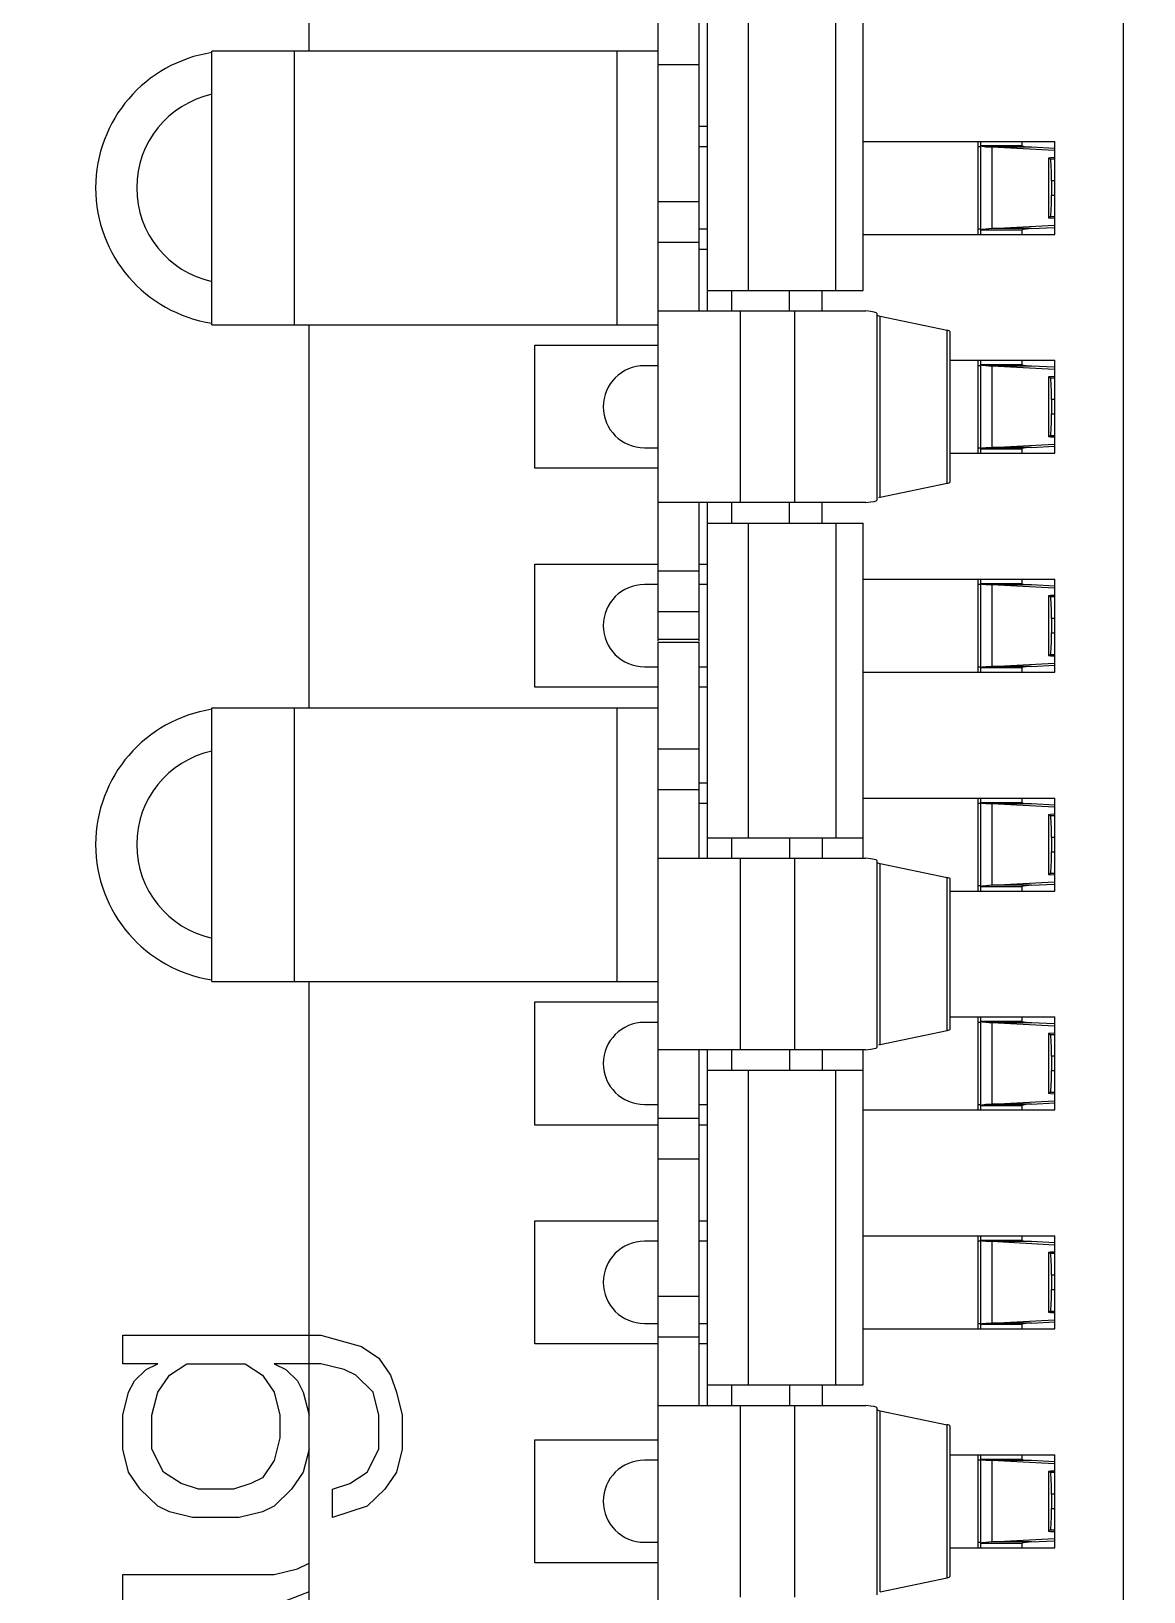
# Model space of a CAD drawing. Header units: millimetres. Extents: x 0 to 841, y 0 to 594.
# Drawn here: x 359.18 to 363.25, y 386.28 to 391.99 of the extents above; entities that cross this region are included whole.
import ezdxf

# ---------------------------------------------------------------- set-up
doc = ezdxf.new("R2010")
doc.units = ezdxf.units.MM
doc.header["$LTSCALE"] = 46.255
doc.layers.get('0').update_dxf_attribs({"linetype": 'CONTINUOUS'})
doc.layers.add('ASSEM_MEM', color=7, linetype='CONTINUOUS')
doc.layers.add('DETAIL', color=7, linetype='CONTINUOUS')
doc.styles.get("Standard").update_dxf_attribs({"font": 'txt', "width": 0.8})
doc.dimstyles.get("Standard").update_dxf_attribs({"dimtxt": 3, "dimasz": 2.1, "dimexe": 2, "dimexo": 1, "dimtad": 1, "dimzin": 0, "dimdsep": 46, "dimtxsty": 'STANDARD', "dimblk": '_FILLED', "dimblk1": '_FILLED', "dimblk2": '_FILLED', "dimcen": 0.09, "dimazin": 0, "dimtol": 1, "dimtp": 0.01, "dimtm": 0.01, "dimtfac": 1, "dimtofl": 0, "dimtmove": 0, "dimatfit": 3, "dimldrblk": '_FILLED', "dimfxl": 1, "dimtolj": 1, "dimtzin": 0, "dimarcsym": 0})

# ---------------------------------------------------------------- blocks, each defined once
blk = doc.blocks.new('_FILLED')
at = {"color": 0, "linetype": 'BYBLOCK'}
blk.add_solid([(0, 0), (-1, 0.1667), (-1, -0.1667)], dxfattribs=at)

msp = doc.modelspace()

# ---------------------------------------------------------------- linework, layer by layer
at = {"layer": 'ASSEM_MEM', "color": 7, "linetype": 'CONTINUOUS'}
for p, q in [((360.1997, 391.9149), (360.1997, 398.8649)), ((361.4747, 389.7577), (361.4747, 396.6649)), ((363.1747, 394.3449), (363.1747, 385.9149)), ((361.6247, 390.9649), (361.6247, 392.2649)), ((361.6547, 392.2649), (361.6547, 390.9649)), ((362.2247, 391.0399), (362.2247, 392.2649)), ((361.8047, 391.0399), (361.8047, 392.1899)), ((362.1247, 391.0399), (362.1247, 392.1899)), ((361.4747, 391.9149), (359.8447, 391.9149)), ((359.8447, 390.9149), (359.8447, 391.9149)), ((360.1447, 391.9149), (360.1447, 390.9149)), ((361.3247, 391.9149), (361.3247, 390.9149)), ((361.6247, 391.8649), (361.4747, 391.8649)), ((361.6247, 391.6399), (361.6547, 391.6399)), ((361.6547, 391.5649), (361.6247, 391.5649)), ((362.2247, 391.5849), (362.9247, 391.5849)), ((362.6447, 391.2449), (362.6447, 391.5849)), ((362.6547, 391.5649), (362.6447, 391.5649)), ((362.6547, 391.5691), (362.6547, 391.5849)), ((362.6547, 391.5691), (362.8047, 391.5691)), ((362.6547, 391.5682), (362.8047, 391.5682)), ((362.6547, 391.5682), (362.6591, 391.5667)), ((362.6547, 391.2616), (362.6547, 391.5682)), ((362.839, 391.5638), (362.6941, 391.5638)), ((362.9228, 391.5513), (362.6941, 391.5638)), ((362.6941, 391.5638), (362.6941, 391.266)), ((362.8047, 391.5691), (362.8047, 391.5849)), ((362.9233, 391.5592), (362.839, 391.5638)), ((362.9247, 391.2449), (362.9247, 391.5849)), ((362.901, 391.5238), (362.9013, 391.5236)), ((362.901, 391.5238), (362.901, 391.306)), ((362.9092, 391.5211), (362.9013, 391.5236)), ((362.9013, 391.5236), (362.9013, 391.3062)), ((362.9092, 391.5211), (362.9247, 391.5211)), ((362.9247, 391.4411), (362.9128, 391.4411)), ((362.9128, 391.4411), (362.9128, 391.3886)), ((362.9128, 391.3886), (362.9247, 391.3886)), ((361.4747, 391.3649), (361.6247, 391.3649)), ((361.6247, 391.2649), (361.6547, 391.2649)), ((362.6447, 391.2649), (362.6547, 391.2649)), ((362.6547, 391.2616), (362.8047, 391.2616)), ((362.8047, 391.2607), (362.6547, 391.2607)), ((362.6547, 391.2449), (362.6547, 391.2607)), ((362.6941, 391.266), (362.9228, 391.2784)), ((362.839, 391.266), (362.6941, 391.266)), ((362.8047, 391.2449), (362.8047, 391.2607)), ((362.839, 391.266), (362.9233, 391.2706)), ((362.9013, 391.3062), (362.901, 391.3059)), ((362.9092, 391.3086), (362.9013, 391.3062)), ((362.9247, 391.3086), (362.9092, 391.3086)), ((361.6247, 391.2149), (361.4747, 391.2149)), ((362.2247, 391.2449), (362.9247, 391.2449)), ((361.6547, 391.1899), (361.6247, 391.1899)), ((361.6547, 391.0399), (362.2247, 391.0399)), ((361.7447, 390.9649), (361.7447, 391.0399)), ((361.9547, 390.9649), (361.9547, 391.0399)), ((362.0747, 390.9649), (362.0747, 391.0399)), ((359.8447, 390.9149), (361.4747, 390.9149)), ((360.1997, 389.5149), (360.1997, 390.9149)), ((361.4747, 390.9649), (362.2345, 390.9649)), ((361.7747, 390.9649), (361.7747, 390.2649)), ((361.9747, 390.2649), (361.9747, 390.9649)), ((362.2747, 390.9565), (362.2747, 390.2733)), ((362.2866, 390.9458), (362.5306, 390.8947)), ((362.2866, 390.284), (362.2866, 390.9458)), ((362.5306, 390.3351), (362.5306, 390.8947)), ((362.5408, 390.8904), (362.5408, 390.3394)), ((361.0247, 390.8399), (361.4747, 390.8399)), ((361.0247, 390.3899), (361.0247, 390.8399)), ((361.4747, 390.7649), (361.4247, 390.7649)), ((362.5408, 390.7849), (362.9247, 390.7849)), ((362.6447, 390.4449), (362.6447, 390.7849)), ((362.6547, 390.7649), (362.6447, 390.7649)), ((362.6547, 390.7691), (362.6547, 390.7849)), ((362.6547, 390.7691), (362.8047, 390.7691)), ((362.6547, 390.7682), (362.8047, 390.7682)), ((362.6547, 390.7682), (362.6591, 390.7667)), ((362.6547, 390.4616), (362.6547, 390.7682)), ((362.839, 390.7638), (362.6941, 390.7638)), ((362.9228, 390.7513), (362.6941, 390.7638)), ((362.6941, 390.7638), (362.6941, 390.466)), ((362.8047, 390.7691), (362.8047, 390.7849)), ((362.9233, 390.7592), (362.839, 390.7638)), ((362.9247, 390.4449), (362.9247, 390.7849)), ((362.901, 390.7238), (362.9013, 390.7236)), ((362.901, 390.7238), (362.901, 390.506)), ((362.9092, 390.7211), (362.9013, 390.7236)), ((362.9013, 390.7236), (362.9013, 390.5062)), ((362.9092, 390.7211), (362.9247, 390.7211)), ((362.9247, 390.6411), (362.9128, 390.6411)), ((362.9128, 390.6411), (362.9128, 390.5886)), ((362.9128, 390.5886), (362.9247, 390.5886)), ((361.4247, 390.4649), (361.4747, 390.4649)), ((362.6447, 390.4649), (362.6547, 390.4649)), ((362.6547, 390.4616), (362.8047, 390.4616)), ((362.8047, 390.4607), (362.6547, 390.4607)), ((362.6547, 390.4449), (362.6547, 390.4607)), ((362.6941, 390.466), (362.9228, 390.4784)), ((362.839, 390.466), (362.6941, 390.466)), ((362.8047, 390.4449), (362.8047, 390.4607)), ((362.839, 390.466), (362.9233, 390.4706)), ((362.9013, 390.5062), (362.901, 390.5059)), ((362.9092, 390.5086), (362.9013, 390.5062)), ((362.9247, 390.5086), (362.9092, 390.5086)), ((362.5408, 390.4449), (362.9247, 390.4449)), ((361.4747, 390.3899), (361.0247, 390.3899)), ((362.2866, 390.284), (362.5306, 390.3351)), ((362.2345, 390.2649), (361.4747, 390.2649)), ((361.6247, 389.7577), (361.6247, 390.2649)), ((361.6547, 390.2649), (361.6547, 388.9649)), ((361.7447, 390.1899), (361.7447, 390.2649)), ((361.9547, 390.1899), (361.9547, 390.2649)), ((362.0747, 390.1899), (362.0747, 390.2649)), ((361.6547, 390.1899), (362.2247, 390.1899)), ((361.8047, 389.0399), (361.8047, 390.1899)), ((362.1247, 390.1899), (362.1247, 389.0399)), ((362.2247, 388.9649), (362.2247, 390.1899)), ((361.0247, 390.0399), (361.4747, 390.0399)), ((361.0247, 389.5899), (361.0247, 390.0399)), ((361.4747, 390.0149), (361.6247, 390.0149)), ((361.6247, 390.0399), (361.6547, 390.0399)), ((361.4747, 389.9649), (361.4247, 389.9649)), ((361.6547, 389.9649), (361.6247, 389.9649)), ((362.2247, 389.9849), (362.9247, 389.9849)), ((362.6447, 389.6449), (362.6447, 389.9849)), ((362.6547, 389.9649), (362.6447, 389.9649)), ((362.6547, 389.9691), (362.6547, 389.9849)), ((362.6547, 389.9691), (362.8047, 389.9691)), ((362.6547, 389.9682), (362.8047, 389.9682)), ((362.6547, 389.9682), (362.6591, 389.9667)), ((362.6547, 389.6616), (362.6547, 389.9682)), ((362.839, 389.9638), (362.6941, 389.9638)), ((362.9228, 389.9513), (362.6941, 389.9638)), ((362.6941, 389.9638), (362.6941, 389.666)), ((362.8047, 389.9691), (362.8047, 389.9849)), ((362.9233, 389.9592), (362.839, 389.9638)), ((362.9247, 389.6449), (362.9247, 389.9849)), ((362.901, 389.9238), (362.9013, 389.9236)), ((362.901, 389.9238), (362.901, 389.706)), ((362.9092, 389.9211), (362.9013, 389.9236)), ((362.9013, 389.9236), (362.9013, 389.7062)), ((362.9092, 389.9211), (362.9247, 389.9211)), ((361.6247, 389.8649), (361.4747, 389.8649)), ((362.9247, 389.8411), (362.9128, 389.8411)), ((362.9128, 389.8411), (362.9128, 389.7886)), ((362.9128, 389.7886), (362.9247, 389.7886)), ((361.6247, 389.7649), (361.4747, 389.7649)), ((361.4747, 389.7549), (361.6247, 389.7549)), ((361.4747, 384.1649), (361.4747, 389.7549)), ((361.6247, 388.9649), (361.6247, 389.7549)), ((361.4247, 389.6649), (361.4747, 389.6649)), ((361.6247, 389.6649), (361.6547, 389.6649)), ((362.6447, 389.6649), (362.6547, 389.6649)), ((362.6547, 389.6616), (362.8047, 389.6616)), ((362.8047, 389.6607), (362.6547, 389.6607)), ((362.6547, 389.6449), (362.6547, 389.6607)), ((362.6941, 389.666), (362.9228, 389.6784)), ((362.839, 389.666), (362.6941, 389.666)), ((362.8047, 389.6449), (362.8047, 389.6607)), ((362.839, 389.666), (362.9233, 389.6706)), ((362.9013, 389.7062), (362.901, 389.7059)), ((362.9092, 389.7086), (362.9013, 389.7062)), ((362.9247, 389.7086), (362.9092, 389.7086)), ((362.2247, 389.6449), (362.9247, 389.6449)), ((361.4747, 389.5899), (361.0247, 389.5899)), ((361.6547, 389.5899), (361.6247, 389.5899)), ((359.8447, 389.5149), (361.4747, 389.5149)), ((359.8447, 388.5149), (359.8447, 389.5149)), ((360.1447, 389.5149), (360.1447, 388.5149)), ((361.3247, 389.5149), (361.3247, 388.5149)), ((361.4747, 389.3649), (361.6247, 389.3649)), ((361.6247, 389.2149), (361.4747, 389.2149)), ((361.6247, 389.2399), (361.6547, 389.2399)), ((361.6547, 389.1649), (361.6247, 389.1649)), ((362.2247, 389.1849), (362.9247, 389.1849)), ((362.6447, 388.8449), (362.6447, 389.1849)), ((362.6547, 389.1649), (362.6447, 389.1649)), ((362.6547, 389.1691), (362.6547, 389.1849)), ((362.6547, 389.1691), (362.8047, 389.1691)), ((362.6547, 389.1682), (362.8047, 389.1682)), ((362.6547, 389.1682), (362.6591, 389.1667)), ((362.6547, 388.8616), (362.6547, 389.1682)), ((362.839, 389.1638), (362.6941, 389.1638)), ((362.9228, 389.1513), (362.6941, 389.1638)), ((362.6941, 389.1638), (362.6941, 388.866)), ((362.8047, 389.1691), (362.8047, 389.1849)), ((362.9233, 389.1592), (362.839, 389.1638)), ((362.9247, 388.8449), (362.9247, 389.1849)), ((362.901, 389.1238), (362.9013, 389.1236)), ((362.901, 389.1238), (362.901, 388.906)), ((362.9092, 389.1211), (362.9013, 389.1236)), ((362.9013, 389.1236), (362.9013, 388.9062)), ((362.9092, 389.1211), (362.9247, 389.1211)), ((361.6547, 389.0399), (362.2247, 389.0399)), ((361.7447, 388.9649), (361.7447, 389.0399)), ((361.9547, 389.0399), (361.9547, 388.9649)), ((362.0747, 389.0399), (362.0747, 388.9649)), ((362.9247, 389.0411), (362.9128, 389.0411)), ((362.9128, 389.0411), (362.9128, 388.9886)), ((362.9128, 388.9886), (362.9247, 388.9886)), ((361.4747, 388.9649), (362.2345, 388.9649)), ((361.7747, 388.9649), (361.7747, 388.2649)), ((361.9747, 388.2649), (361.9747, 388.9649)), ((362.2747, 388.9565), (362.2747, 388.2733)), ((362.2866, 388.9458), (362.5306, 388.8947)), ((362.2866, 388.284), (362.2866, 388.9458)), ((362.5306, 388.3351), (362.5306, 388.8947)), ((362.5408, 388.8904), (362.5408, 388.3394)), ((362.6447, 388.8649), (362.6547, 388.8649)), ((362.6547, 388.8616), (362.8047, 388.8616)), ((362.8047, 388.8607), (362.6547, 388.8607)), ((362.6547, 388.8449), (362.6547, 388.8607)), ((362.6941, 388.866), (362.9228, 388.8784)), ((362.839, 388.866), (362.6941, 388.866)), ((362.8047, 388.8449), (362.8047, 388.8607)), ((362.839, 388.866), (362.9233, 388.8706)), ((362.9013, 388.9062), (362.901, 388.9059)), ((362.9092, 388.9086), (362.9013, 388.9062)), ((362.9247, 388.9086), (362.9092, 388.9086)), ((362.5408, 388.8449), (362.9247, 388.8449)), ((359.8447, 388.5149), (361.4747, 388.5149)), ((360.1997, 381.9649), (360.1997, 388.5149)), ((361.0247, 388.4399), (361.4747, 388.4399)), ((361.0247, 387.9899), (361.0247, 388.4399)), ((361.4747, 388.3649), (361.4247, 388.3649)), ((362.5408, 388.3849), (362.9247, 388.3849)), ((362.6447, 388.0449), (362.6447, 388.3849)), ((362.6547, 388.3649), (362.6447, 388.3649)), ((362.6547, 388.3691), (362.6547, 388.3849)), ((362.6547, 388.3691), (362.8047, 388.3691)), ((362.6547, 388.3682), (362.8047, 388.3682)), ((362.6547, 388.3682), (362.6591, 388.3667)), ((362.6547, 388.0616), (362.6547, 388.3682)), ((362.839, 388.3638), (362.6941, 388.3638)), ((362.9228, 388.3513), (362.6941, 388.3638)), ((362.6941, 388.3638), (362.6941, 388.066)), ((362.8047, 388.3691), (362.8047, 388.3849)), ((362.9233, 388.3592), (362.839, 388.3638)), ((362.9247, 388.0449), (362.9247, 388.3849)), ((362.2866, 388.284), (362.5306, 388.3351)), ((362.901, 388.3238), (362.9013, 388.3236)), ((362.901, 388.3238), (362.901, 388.106)), ((362.9092, 388.3211), (362.9013, 388.3236)), ((362.9013, 388.3236), (362.9013, 388.1062)), ((362.9092, 388.3211), (362.9247, 388.3211)), ((362.2345, 388.2649), (361.4747, 388.2649)), ((361.6247, 386.9649), (361.6247, 388.2649)), ((361.6547, 388.2649), (361.6547, 386.9649)), ((361.7447, 388.1899), (361.7447, 388.2649)), ((361.9547, 388.2649), (361.9547, 388.1899)), ((362.0747, 388.2649), (362.0747, 388.1899)), ((362.2247, 387.0399), (362.2247, 388.2649)), ((362.9247, 388.2411), (362.9128, 388.2411)), ((362.9128, 388.2411), (362.9128, 388.1886)), ((361.6547, 388.1899), (362.2247, 388.1899)), ((361.8047, 387.0399), (361.8047, 388.1899)), ((362.1247, 387.0399), (362.1247, 388.1899)), ((362.9128, 388.1886), (362.9247, 388.1886)), ((361.4247, 388.0649), (361.4747, 388.0649)), ((361.6247, 388.0649), (361.6547, 388.0649)), ((362.6447, 388.0649), (362.6547, 388.0649)), ((362.6547, 388.0616), (362.8047, 388.0616)), ((362.8047, 388.0607), (362.6547, 388.0607)), ((362.6547, 388.0449), (362.6547, 388.0607)), ((362.6941, 388.066), (362.9228, 388.0784)), ((362.839, 388.066), (362.6941, 388.066)), ((362.8047, 388.0449), (362.8047, 388.0607)), ((362.839, 388.066), (362.9233, 388.0706)), ((362.9013, 388.1062), (362.901, 388.1059)), ((362.9092, 388.1086), (362.9013, 388.1062)), ((362.9247, 388.1086), (362.9092, 388.1086)), ((361.4747, 388.0149), (361.6247, 388.0149)), ((362.2247, 388.0449), (362.9247, 388.0449)), ((361.4747, 387.9899), (361.0247, 387.9899)), ((361.6547, 387.9899), (361.6247, 387.9899)), ((361.6247, 387.8649), (361.4747, 387.8649)), ((361.0247, 387.6399), (361.4747, 387.6399)), ((361.0247, 387.1899), (361.0247, 387.6399)), ((361.6247, 387.6399), (361.6547, 387.6399)), ((361.4747, 387.5649), (361.4247, 387.5649)), ((361.6547, 387.5649), (361.6247, 387.5649)), ((362.2247, 387.5849), (362.9247, 387.5849)), ((362.6447, 387.2449), (362.6447, 387.5849)), ((362.6547, 387.5649), (362.6447, 387.5649)), ((362.6547, 387.5691), (362.6547, 387.5849)), ((362.6547, 387.5691), (362.8047, 387.5691)), ((362.6547, 387.5682), (362.8047, 387.5682)), ((362.6547, 387.5682), (362.6591, 387.5667)), ((362.6547, 387.2616), (362.6547, 387.5682)), ((362.839, 387.5638), (362.6941, 387.5638)), ((362.9228, 387.5513), (362.6941, 387.5638)), ((362.6941, 387.5638), (362.6941, 387.266)), ((362.8047, 387.5691), (362.8047, 387.5849)), ((362.9233, 387.5592), (362.839, 387.5638)), ((362.9247, 387.2449), (362.9247, 387.5849)), ((362.901, 387.5238), (362.9013, 387.5236)), ((362.901, 387.5238), (362.901, 387.306)), ((362.9092, 387.5211), (362.9013, 387.5236)), ((362.9013, 387.5236), (362.9013, 387.3062)), ((362.9092, 387.5211), (362.9247, 387.5211)), ((362.9247, 387.4411), (362.9128, 387.4411)), ((362.9128, 387.4411), (362.9128, 387.3886)), ((362.9128, 387.3886), (362.9247, 387.3886)), ((361.4747, 387.3649), (361.6247, 387.3649)), ((361.4247, 387.2649), (361.4747, 387.2649)), ((361.6247, 387.2649), (361.6547, 387.2649)), ((362.6447, 387.2649), (362.6547, 387.2649)), ((362.6547, 387.2616), (362.8047, 387.2616)), ((362.6941, 387.266), (362.9228, 387.2784)), ((362.839, 387.266), (362.6941, 387.266)), ((362.839, 387.266), (362.9233, 387.2706)), ((362.9013, 387.3062), (362.901, 387.3059)), ((362.9092, 387.3086), (362.9013, 387.3062)), ((362.9247, 387.3086), (362.9092, 387.3086)), ((361.6247, 387.2149), (361.4747, 387.2149)), ((362.2247, 387.2449), (362.9247, 387.2449)), ((362.8047, 387.2607), (362.6547, 387.2607)), ((362.6547, 387.2449), (362.6547, 387.2607)), ((362.8047, 387.2449), (362.8047, 387.2607)), ((361.4747, 387.1899), (361.0247, 387.1899)), ((361.6547, 387.1899), (361.6247, 387.1899)), ((361.6547, 387.0399), (362.2247, 387.0399)), ((361.7447, 386.9649), (361.7447, 387.0399)), ((361.9547, 387.0399), (361.9547, 386.9649)), ((362.0747, 387.0399), (362.0747, 386.9649)), ((361.4747, 386.9649), (362.2345, 386.9649)), ((361.7747, 386.9649), (361.7747, 386.2649)), ((361.9747, 386.2649), (361.9747, 386.9649)), ((362.2747, 386.9565), (362.2747, 386.2733)), ((362.2866, 386.9458), (362.5306, 386.8947)), ((362.2866, 386.284), (362.2866, 386.9458)), ((362.5306, 386.3351), (362.5306, 386.8947)), ((362.5408, 386.8904), (362.5408, 386.3394)), ((361.0247, 386.8399), (361.4747, 386.8399)), ((361.0247, 386.3899), (361.0247, 386.8399)), ((361.4747, 386.7649), (361.4247, 386.7649)), ((362.5408, 386.7849), (362.9247, 386.7849)), ((362.6447, 386.4449), (362.6447, 386.7849)), ((362.6547, 386.7649), (362.6447, 386.7649)), ((362.6547, 386.7691), (362.6547, 386.7849)), ((362.6547, 386.7691), (362.8047, 386.7691)), ((362.6547, 386.7682), (362.8047, 386.7682)), ((362.6547, 386.7682), (362.6591, 386.7667)), ((362.6547, 386.4616), (362.6547, 386.7682)), ((362.839, 386.7638), (362.6941, 386.7638)), ((362.9228, 386.7513), (362.6941, 386.7638)), ((362.6941, 386.7638), (362.6941, 386.466)), ((362.8047, 386.7691), (362.8047, 386.7849)), ((362.9233, 386.7592), (362.839, 386.7638)), ((362.9247, 386.4449), (362.9247, 386.7849)), ((362.901, 386.7238), (362.9013, 386.7236)), ((362.901, 386.7238), (362.901, 386.506)), ((362.9092, 386.7211), (362.9013, 386.7236)), ((362.9013, 386.7236), (362.9013, 386.5062)), ((362.9092, 386.7211), (362.9247, 386.7211)), ((362.9247, 386.6411), (362.9128, 386.6411)), ((362.9128, 386.6411), (362.9128, 386.5886)), ((362.9128, 386.5886), (362.9247, 386.5886)), ((361.4247, 386.4649), (361.4747, 386.4649)), ((362.6447, 386.4649), (362.6547, 386.4649)), ((362.6941, 386.466), (362.9228, 386.4784)), ((362.839, 386.466), (362.6941, 386.466)), ((362.839, 386.466), (362.9233, 386.4706)), ((362.9013, 386.5062), (362.901, 386.5059)), ((362.9092, 386.5086), (362.9013, 386.5062)), ((362.9247, 386.5086), (362.9092, 386.5086)), ((362.5408, 386.4449), (362.9247, 386.4449)), ((362.6547, 386.4616), (362.8047, 386.4616)), ((362.8047, 386.4607), (362.6547, 386.4607)), ((362.6547, 386.4449), (362.6547, 386.4607)), ((362.8047, 386.4449), (362.8047, 386.4607)), ((361.4747, 386.3899), (361.0247, 386.3899)), ((362.2866, 386.284), (362.5306, 386.3351))]:
    msp.add_line(p, q, dxfattribs=at)
at = {"layer": 'ASSEM_MEM', "color": 40, "linetype": 'CONTINUOUS'}
for p, q in [((359.5188, 387.2217), (360.2422, 387.2217)), ((359.5188, 387.1175), (359.5188, 387.2217)), ((360.2422, 387.2217), (360.3911, 387.18)), ((360.3911, 387.18), (360.455, 387.1384)), ((359.6465, 387.1175), (359.5188, 387.1175)), ((359.5614, 387.055), (359.6039, 387.0967)), ((359.6039, 387.0967), (359.6465, 387.1175)), ((359.689, 387.0759), (359.7528, 387.1175)), ((359.7528, 387.1175), (359.9656, 387.1175)), ((359.9656, 387.1175), (360.0294, 387.0759)), ((360.2422, 387.1175), (360.072, 387.1175)), ((360.072, 387.1175), (360.1145, 387.0967)), ((360.1145, 387.0967), (360.1571, 387.055)), ((360.3273, 387.0967), (360.2422, 387.1175)), ((360.3699, 387.0759), (360.3273, 387.0967)), ((360.455, 387.1384), (360.4975, 387.0759)), ((359.5401, 387.0134), (359.5614, 387.055)), ((359.6465, 387.0134), (359.689, 387.0759)), ((360.0294, 387.0759), (360.072, 387.0134)), ((360.1571, 387.055), (360.1784, 387.0134)), ((360.4337, 387.0134), (360.3699, 387.0759)), ((360.4975, 387.0759), (360.5188, 387.0134)), ((359.5188, 386.93), (359.5401, 387.0134)), ((359.6252, 386.93), (359.6465, 387.0134)), ((360.072, 387.0134), (360.0933, 386.93)), ((360.1784, 387.0134), (360.1997, 386.93)), ((360.455, 386.93), (360.4337, 387.0134)), ((360.5188, 387.0134), (360.5401, 386.93)), ((359.5188, 386.805), (359.5188, 386.93)), ((359.6252, 386.805), (359.6252, 386.93)), ((360.0933, 386.93), (360.0933, 386.8467)), ((360.455, 386.805), (360.455, 386.93)), ((360.5401, 386.93), (360.5401, 386.805)), ((359.5401, 386.7217), (359.5188, 386.805)), ((359.6677, 386.7217), (359.6252, 386.805)), ((360.0933, 386.8467), (360.072, 386.7634)), ((360.1997, 386.805), (360.1784, 386.7217)), ((360.4124, 386.7217), (360.455, 386.805)), ((360.5401, 386.805), (360.5188, 386.7217)), ((360.072, 386.7634), (360.0294, 386.7009)), ((359.5826, 386.6592), (359.5401, 386.7217)), ((359.7316, 386.68), (359.6677, 386.7217)), ((360.0294, 386.7009), (359.9869, 386.68)), ((360.1784, 386.7217), (360.1358, 386.6592)), ((360.3486, 386.68), (360.4124, 386.7217)), ((360.5188, 386.7217), (360.4763, 386.6592)), ((359.6465, 386.5967), (359.5826, 386.6592)), ((359.7954, 386.6592), (359.7316, 386.68)), ((359.9231, 386.6592), (359.7954, 386.6592)), ((359.9869, 386.68), (359.9231, 386.6592)), ((360.1358, 386.6592), (360.072, 386.5967)), ((360.2848, 386.6592), (360.3486, 386.68)), ((360.2848, 386.555), (360.2848, 386.6592)), ((360.4763, 386.6592), (360.4124, 386.5967)), ((359.689, 386.5759), (359.6465, 386.5967)), ((360.072, 386.5967), (360.0294, 386.5759)), ((360.4124, 386.5967), (360.2848, 386.555)), ((359.7741, 386.555), (359.689, 386.5759)), ((359.9443, 386.555), (359.7741, 386.555)), ((360.0294, 386.5759), (359.9443, 386.555)), ((360.072, 386.3467), (360.1571, 386.3675)), ((360.1571, 386.3675), (360.1997, 386.3884)), ((359.5188, 386.3467), (360.072, 386.3467)), ((359.5188, 386.2425), (359.5188, 386.3467)), ((360.1997, 386.2842), (360.0933, 386.2425))]:
    msp.add_line(p, q, dxfattribs=at)
at = {"layer": 'ASSEM_MEM', "color": 7, "linetype": 'CONTINUOUS'}
for points in [[(362.6591, 391.5667), (362.6722, 391.5653), (362.6941, 391.5638)], [(362.8047, 391.5682), (362.8085, 391.5667), (362.8199, 391.5653), (362.839, 391.5638)], [(362.9247, 391.5254), (362.909, 391.5248), (362.901, 391.5238)], [(362.9128, 391.4411), (362.9126, 391.4712), (362.9118, 391.4973), (362.9106, 391.5148), (362.9092, 391.5211)], [(362.9092, 391.3086), (362.9106, 391.315), (362.9118, 391.3325), (362.9126, 391.3586), (362.9128, 391.3886)], [(362.6941, 391.266), (362.6722, 391.2645), (362.6591, 391.263), (362.6547, 391.2616)], [(362.839, 391.266), (362.8199, 391.2645), (362.8085, 391.263), (362.8047, 391.2616)], [(362.901, 391.3059), (362.909, 391.3049), (362.9247, 391.3044)], [(362.6591, 390.7667), (362.6722, 390.7653), (362.6941, 390.7638)], [(362.8047, 390.7682), (362.8085, 390.7667), (362.8199, 390.7653), (362.839, 390.7638)], [(362.9247, 390.7254), (362.909, 390.7248), (362.901, 390.7238)], [(362.9128, 390.6411), (362.9126, 390.6712), (362.9118, 390.6973), (362.9106, 390.7148), (362.9092, 390.7211)], [(362.9092, 390.5086), (362.9106, 390.515), (362.9118, 390.5325), (362.9126, 390.5586), (362.9128, 390.5886)], [(362.6941, 390.466), (362.6722, 390.4645), (362.6591, 390.463), (362.6547, 390.4616)], [(362.839, 390.466), (362.8199, 390.4645), (362.8085, 390.463), (362.8047, 390.4616)], [(362.901, 390.5059), (362.909, 390.5049), (362.9247, 390.5044)], [(362.6591, 389.9667), (362.6722, 389.9653), (362.6941, 389.9638)], [(362.8047, 389.9682), (362.8085, 389.9667), (362.8199, 389.9653), (362.839, 389.9638)], [(362.9247, 389.9254), (362.909, 389.9248), (362.901, 389.9238)], [(362.9128, 389.8411), (362.9126, 389.8712), (362.9118, 389.8973), (362.9106, 389.9148), (362.9092, 389.9211)], [(362.9092, 389.7086), (362.9106, 389.715), (362.9118, 389.7325), (362.9126, 389.7586), (362.9128, 389.7886)], [(362.6941, 389.666), (362.6722, 389.6645), (362.6591, 389.663), (362.6547, 389.6616)], [(362.839, 389.666), (362.8199, 389.6645), (362.8085, 389.663), (362.8047, 389.6616)], [(362.901, 389.7059), (362.909, 389.7049), (362.9247, 389.7044)], [(362.6591, 389.1667), (362.6722, 389.1653), (362.6941, 389.1638)], [(362.8047, 389.1682), (362.8085, 389.1667), (362.8199, 389.1653), (362.839, 389.1638)], [(362.9247, 389.1254), (362.909, 389.1248), (362.901, 389.1238)], [(362.9128, 389.0411), (362.9126, 389.0712), (362.9118, 389.0973), (362.9106, 389.1148), (362.9092, 389.1211)], [(362.9092, 388.9086), (362.9106, 388.915), (362.9118, 388.9325), (362.9126, 388.9586), (362.9128, 388.9886)], [(362.6941, 388.866), (362.6722, 388.8645), (362.6591, 388.863), (362.6547, 388.8616)], [(362.839, 388.866), (362.8199, 388.8645), (362.8085, 388.863), (362.8047, 388.8616)], [(362.901, 388.9059), (362.909, 388.9049), (362.9247, 388.9044)], [(362.6591, 388.3667), (362.6722, 388.3653), (362.6941, 388.3638)], [(362.8047, 388.3682), (362.8085, 388.3667), (362.8199, 388.3653), (362.839, 388.3638)], [(362.9247, 388.3254), (362.909, 388.3248), (362.901, 388.3238)], [(362.9128, 388.2411), (362.9126, 388.2712), (362.9118, 388.2973), (362.9106, 388.3148), (362.9092, 388.3211)], [(362.9092, 388.1086), (362.9106, 388.115), (362.9118, 388.1325), (362.9126, 388.1586), (362.9128, 388.1886)], [(362.6941, 388.066), (362.6722, 388.0645), (362.6591, 388.063), (362.6547, 388.0616)], [(362.839, 388.066), (362.8199, 388.0645), (362.8085, 388.063), (362.8047, 388.0616)], [(362.901, 388.1059), (362.909, 388.1049), (362.9247, 388.1044)], [(362.6591, 387.5667), (362.6722, 387.5653), (362.6941, 387.5638)], [(362.8047, 387.5682), (362.8085, 387.5667), (362.8199, 387.5653), (362.839, 387.5638)], [(362.9247, 387.5254), (362.909, 387.5248), (362.901, 387.5238)], [(362.9128, 387.4411), (362.9126, 387.4712), (362.9118, 387.4973), (362.9106, 387.5148), (362.9092, 387.5211)], [(362.9092, 387.3086), (362.9106, 387.315), (362.9118, 387.3325), (362.9126, 387.3586), (362.9128, 387.3886)], [(362.6941, 387.266), (362.6722, 387.2645), (362.6591, 387.263), (362.6547, 387.2616)], [(362.839, 387.266), (362.8199, 387.2645), (362.8085, 387.263), (362.8047, 387.2616)], [(362.901, 387.3059), (362.909, 387.3049), (362.9247, 387.3044)], [(362.6591, 386.7667), (362.6722, 386.7653), (362.6941, 386.7638)], [(362.8047, 386.7682), (362.8085, 386.7667), (362.8199, 386.7653), (362.839, 386.7638)], [(362.9247, 386.7254), (362.909, 386.7248), (362.901, 386.7238)], [(362.9128, 386.6411), (362.9126, 386.6712), (362.9118, 386.6973), (362.9106, 386.7148), (362.9092, 386.7211)], [(362.9092, 386.5086), (362.9106, 386.515), (362.9118, 386.5325), (362.9126, 386.5586), (362.9128, 386.5886)], [(362.6941, 386.466), (362.6722, 386.4645), (362.6591, 386.463), (362.6547, 386.4616)], [(362.839, 386.466), (362.8199, 386.4645), (362.8085, 386.463), (362.8047, 386.4616)], [(362.901, 386.5059), (362.909, 386.5049), (362.9247, 386.5044)]]:
    msp.add_lwpolyline(points, dxfattribs=at)
for centre, radius, start, end in [((359.9197, 391.4149), 0.5, 98.6287, 261.3713), ((359.9197, 391.4149), 0.35, 102.3751, 257.6249), ((361.4247, 390.6149), 0.15, 90, 270), ((361.4247, 389.8149), 0.15, 90, 270), ((359.9197, 389.0149), 0.5, 98.6287, 261.3713), ((359.9197, 389.0149), 0.35, 102.3751, 257.6249), ((361.4247, 388.2149), 0.15, 90, 270), ((361.4247, 387.4149), 0.15, 90, 270), ((361.4247, 386.6149), 0.15, 90, 270)]:
    msp.add_arc(centre, radius, start, end, dxfattribs=at)
for centre, major_axis, start_param, end_param in [((361.9747, 390.9565), (0.3, 0), 0, 0.523599), ((362.6247, 390.9509), (0.35, 0), -3.141593, -2.879793), ((362.2408, 390.8904), (0.3, 0), 0, 0.261799), ((362.6247, 390.2789), (0.35, 0), 2.879793, 2.966982), ((362.2408, 390.3394), (0.3, 0), -0.261799, 0), ((361.9747, 390.2733), (0.3, 0), -0.523599, 0), ((361.9747, 388.9565), (0.3, 0), 0, 0.523599), ((362.6247, 388.9509), (0.35, 0), 3.141593, 3.403392), ((362.2408, 388.8904), (0.3, 0), 0, 0.261799), ((362.2408, 388.3394), (0.3, 0), -0.261799, 0), ((361.9747, 388.2733), (0.3, 0), -0.523599, 0), ((362.6247, 388.2789), (0.35, 0), 2.879793, 2.966982), ((361.9747, 386.9565), (0.3, 0), 0, 0.523599), ((362.6247, 386.9509), (0.35, 0), -3.141593, -2.879793), ((362.2408, 386.8904), (0.3, 0), 0, 0.261799), ((362.2408, 386.3394), (0.3, 0), -0.261799, 0)]:
    msp.add_ellipse(centre, major_axis=major_axis, ratio=0.05608, start_param=start_param, end_param=end_param, dxfattribs=at)

# ---------------------------------------------------------------- leaders
at = {"layer": 'DETAIL', "color": 7, "linetype": 'CONTINUOUS'}
msp.add_leader([(351.1897, 394.4249), (358.3746, 348.257), (374.6212, 338.7161)], dimstyle='STANDARD', override={"dimtad": 0}, dxfattribs=at)

doc.saveas('drawing.dxf')
